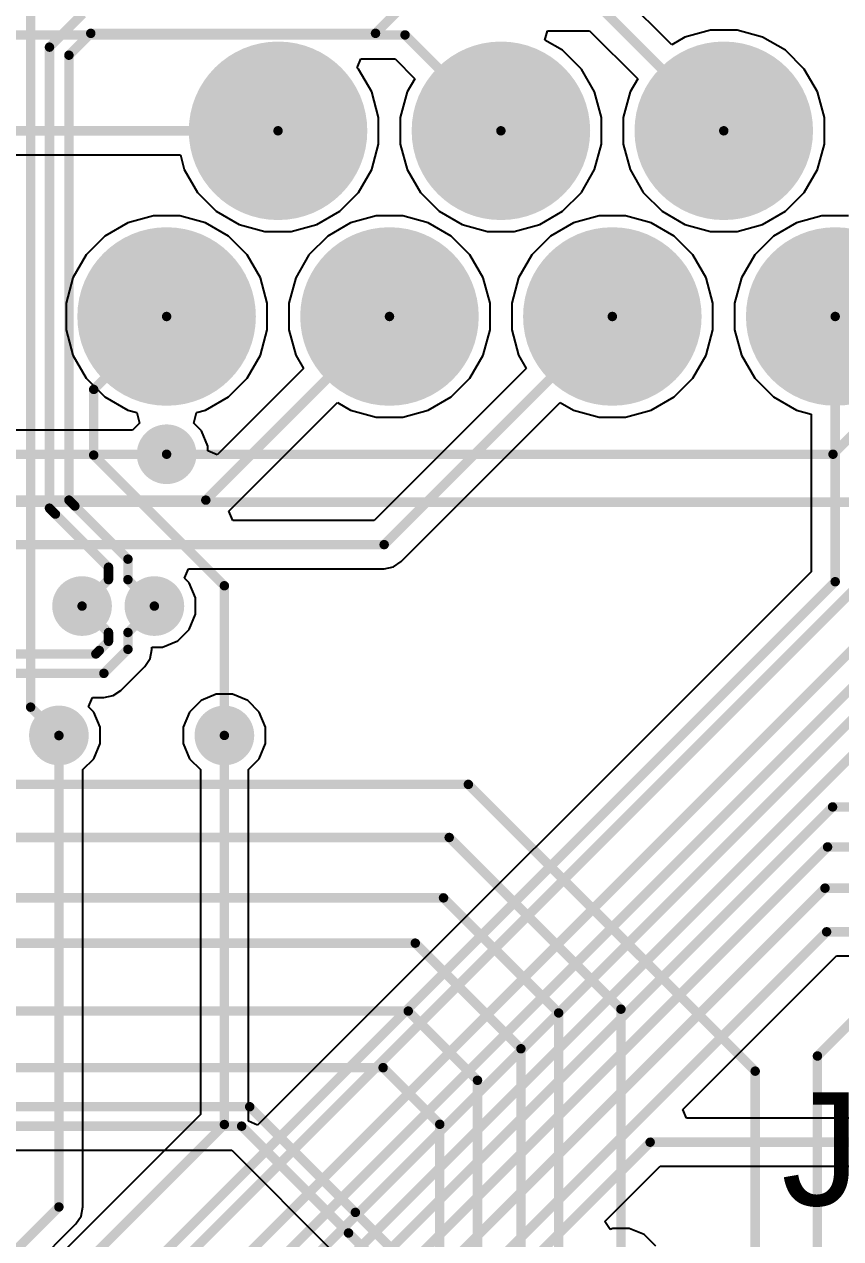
# Model space of a CAD drawing. Header units: millimetres. Extents: x 1 to 134, y -1 to 87.
# Drawn here: x 45.39 to 56.37, y 56.78 to 73.13 of the extents above; entities that cross this region are included whole.
import ezdxf

# ---------------------------------------------------------------- set-up
doc = ezdxf.new("R2010")
doc.units = ezdxf.units.MM
for name, color, linetype in [('BottomLayer', 5, 'Continuous'), ('BottomSolder', 6, 'Continuous'), ('MultiLayer', 9, 'Continuous'), ('PadHoleLayer', 156, 'Continuous'), ('TopLayer', 1, 'Continuous'), ('TopOverlay', 2, 'Continuous'), ('TopSolder', 216, 'Continuous'), ('ViaHoleLayer', 16, 'Continuous')]:
    doc.layers.add(name, color=color, linetype=linetype)
doc.styles.add('Arial', font='', dxfattribs={"height": 0.2})
doc.styles.get('Arial').set_extended_font_data('Arial')

# ---------------------------------------------------------------- blocks, each defined once
blk = doc.blocks.new('6437288_3_4')
at = {"layer": 'BottomLayer'}
h = blk.add_hatch(color=5, dxfattribs=at)
edge = h.paths.add_edge_path()
edge.add_arc((-13.2499989, 7.250000739999999), 1.10000034, 0, 360)
h = blk.add_hatch(color=5, dxfattribs=at)
edge = h.paths.add_edge_path()
edge.add_arc((-10.24999982, 7.250000739999999), 1.10000034, 0, 360)
h = blk.add_hatch(color=5, dxfattribs=at)
edge = h.paths.add_edge_path()
edge.add_arc((-7.250000739999999, 7.250000739999999), 1.10000034, 0, 360)
h = blk.add_hatch(color=5, dxfattribs=at)
edge = h.paths.add_edge_path()
edge.add_arc((-4.25000166, 7.250000739999999), 1.10000034, 0, 360)
h = blk.add_hatch(color=5, dxfattribs=at)
edge = h.paths.add_edge_path()
edge.add_arc((-11.74999936, 4.75000066), 1.10000034, 0, 360)
h = blk.add_hatch(color=5, dxfattribs=at)
edge = h.paths.add_edge_path()
edge.add_arc((-8.75000028, 4.75000066), 1.10000034, 0, 360)
h = blk.add_hatch(color=5, dxfattribs=at)
edge = h.paths.add_edge_path()
edge.add_arc((-5.7500012, 4.75000066), 1.10000034, 0, 360)
at = {"layer": 'BottomSolder'}
h = blk.add_hatch(color=6, dxfattribs=at)
edge = h.paths.add_edge_path()
edge.add_arc((-13.2499989, 7.250000739999999), 1.20160034, 0, 360)
h = blk.add_hatch(color=6, dxfattribs=at)
edge = h.paths.add_edge_path()
edge.add_arc((-10.24999982, 7.250000739999999), 1.20160034, 0, 360)
h = blk.add_hatch(color=6, dxfattribs=at)
edge = h.paths.add_edge_path()
edge.add_arc((-7.250000739999999, 7.250000739999999), 1.20160034, 0, 360)
h = blk.add_hatch(color=6, dxfattribs=at)
edge = h.paths.add_edge_path()
edge.add_arc((-4.25000166, 7.250000739999999), 1.20160034, 0, 360)
h = blk.add_hatch(color=6, dxfattribs=at)
edge = h.paths.add_edge_path()
edge.add_arc((-11.74999936, 4.75000066), 1.20160034, 0, 360)
h = blk.add_hatch(color=6, dxfattribs=at)
edge = h.paths.add_edge_path()
edge.add_arc((-8.75000028, 4.75000066), 1.20160034, 0, 360)
h = blk.add_hatch(color=6, dxfattribs=at)
edge = h.paths.add_edge_path()
edge.add_arc((-5.7500012, 4.75000066), 1.20160034, 0, 360)
at = {"layer": 'MultiLayer'}
h = blk.add_hatch(color=9, dxfattribs=at)
edge = h.paths.add_edge_path()
edge.add_arc((-13.2499989, 7.250000739999999), 1.10000034, 0, 360)
h = blk.add_hatch(color=9, dxfattribs=at)
edge = h.paths.add_edge_path()
edge.add_arc((-10.24999982, 7.250000739999999), 1.10000034, 0, 360)
h = blk.add_hatch(color=9, dxfattribs=at)
edge = h.paths.add_edge_path()
edge.add_arc((-7.250000739999999, 7.250000739999999), 1.10000034, 0, 360)
h = blk.add_hatch(color=9, dxfattribs=at)
edge = h.paths.add_edge_path()
edge.add_arc((-4.25000166, 7.250000739999999), 1.10000034, 0, 360)
h = blk.add_hatch(color=9, dxfattribs=at)
edge = h.paths.add_edge_path()
edge.add_arc((-11.74999936, 4.75000066), 1.10000034, 0, 360)
h = blk.add_hatch(color=9, dxfattribs=at)
edge = h.paths.add_edge_path()
edge.add_arc((-8.75000028, 4.75000066), 1.10000034, 0, 360)
h = blk.add_hatch(color=9, dxfattribs=at)
edge = h.paths.add_edge_path()
edge.add_arc((-5.7500012, 4.75000066), 1.10000034, 0, 360)
at = {"layer": 'PadHoleLayer'}
h = blk.add_hatch(color=156, dxfattribs=at)
edge = h.paths.add_edge_path()
edge.add_arc((-13.2499989, 7.250000739999999), 0.6499986999999999, 0, 360)
h = blk.add_hatch(color=156, dxfattribs=at)
edge = h.paths.add_edge_path()
edge.add_arc((-10.24999982, 7.250000739999999), 0.6499986999999999, 0, 360)
h = blk.add_hatch(color=156, dxfattribs=at)
edge = h.paths.add_edge_path()
edge.add_arc((-7.250000739999999, 7.250000739999999), 0.6499986999999999, 0, 360)
h = blk.add_hatch(color=156, dxfattribs=at)
edge = h.paths.add_edge_path()
edge.add_arc((-4.25000166, 7.250000739999999), 0.6499986999999999, 0, 360)
h = blk.add_hatch(color=156, dxfattribs=at)
edge = h.paths.add_edge_path()
edge.add_arc((-11.74999936, 4.75000066), 0.6499986999999999, 0, 360)
h = blk.add_hatch(color=156, dxfattribs=at)
edge = h.paths.add_edge_path()
edge.add_arc((-8.75000028, 4.75000066), 0.6499986999999999, 0, 360)
h = blk.add_hatch(color=156, dxfattribs=at)
edge = h.paths.add_edge_path()
edge.add_arc((-5.7500012, 4.75000066), 0.6499986999999999, 0, 360)
at = {"layer": 'TopLayer'}
h = blk.add_hatch(color=1, dxfattribs=at)
edge = h.paths.add_edge_path()
edge.add_arc((-13.2499989, 7.250000739999999), 1.10000034, 0, 360)
h = blk.add_hatch(color=1, dxfattribs=at)
edge = h.paths.add_edge_path()
edge.add_arc((-10.24999982, 7.250000739999999), 1.10000034, 0, 360)
h = blk.add_hatch(color=1, dxfattribs=at)
edge = h.paths.add_edge_path()
edge.add_arc((-7.250000739999999, 7.250000739999999), 1.10000034, 0, 360)
h = blk.add_hatch(color=1, dxfattribs=at)
edge = h.paths.add_edge_path()
edge.add_arc((-4.25000166, 7.250000739999999), 1.10000034, 0, 360)
h = blk.add_hatch(color=1, dxfattribs=at)
edge = h.paths.add_edge_path()
edge.add_arc((-11.74999936, 4.75000066), 1.10000034, 0, 360)
h = blk.add_hatch(color=1, dxfattribs=at)
edge = h.paths.add_edge_path()
edge.add_arc((-8.75000028, 4.75000066), 1.10000034, 0, 360)
h = blk.add_hatch(color=1, dxfattribs=at)
edge = h.paths.add_edge_path()
edge.add_arc((-5.7500012, 4.75000066), 1.10000034, 0, 360)
at = {"layer": 'TopSolder'}
h = blk.add_hatch(color=216, dxfattribs=at)
edge = h.paths.add_edge_path()
edge.add_arc((-13.2499989, 7.250000739999999), 1.20160034, 0, 360)
h = blk.add_hatch(color=216, dxfattribs=at)
edge = h.paths.add_edge_path()
edge.add_arc((-10.24999982, 7.250000739999999), 1.20160034, 0, 360)
h = blk.add_hatch(color=216, dxfattribs=at)
edge = h.paths.add_edge_path()
edge.add_arc((-7.250000739999999, 7.250000739999999), 1.20160034, 0, 360)
h = blk.add_hatch(color=216, dxfattribs=at)
edge = h.paths.add_edge_path()
edge.add_arc((-4.25000166, 7.250000739999999), 1.20160034, 0, 360)
h = blk.add_hatch(color=216, dxfattribs=at)
edge = h.paths.add_edge_path()
edge.add_arc((-11.74999936, 4.75000066), 1.20160034, 0, 360)
h = blk.add_hatch(color=216, dxfattribs=at)
edge = h.paths.add_edge_path()
edge.add_arc((-8.75000028, 4.75000066), 1.20160034, 0, 360)
h = blk.add_hatch(color=216, dxfattribs=at)
edge = h.paths.add_edge_path()
edge.add_arc((-5.7500012, 4.75000066), 1.20160034, 0, 360)
at = {"layer": 'TopOverlay', "const_width": 0.127}
blk.add_lwpolyline([(32.4999985, 9.750000819999999), (-32.50000104, 9.750000819999999)], dxfattribs=at)

msp = doc.modelspace()

# ---------------------------------------------------------------- hatches: boundary and pattern name
at = {"layer": 'BottomLayer'}
h = msp.add_hatch(color=5, dxfattribs=at)
edge = h.paths.add_edge_path()
edge.add_arc((47.30079694, 67.33895092), 0.2999994, 0, 360)
h = msp.add_hatch(color=5, dxfattribs=at)
edge = h.paths.add_edge_path()
edge.add_arc((46.16277534, 65.2949291), 0.2999994, 0, 360)
h = msp.add_hatch(color=5, dxfattribs=at)
edge = h.paths.add_edge_path()
edge.add_arc((47.1361516, 65.2949291), 0.2999994, 0, 360)
h = msp.add_hatch(color=5, dxfattribs=at)
edge = h.paths.add_edge_path()
edge.add_arc((45.8510005, 63.5532003), 0.2999994, 0, 360)
h = msp.add_hatch(color=5, dxfattribs=at)
edge = h.paths.add_edge_path()
edge.add_arc((48.07861352, 63.5532003), 0.2999994, 0, 360)
at = {"layer": 'BottomSolder'}
h = msp.add_hatch(color=6, dxfattribs=at)
edge = h.paths.add_edge_path()
edge.add_arc((47.30079694, 67.33895092), 0.4015993999999999, 0, 360)
h = msp.add_hatch(color=6, dxfattribs=at)
edge = h.paths.add_edge_path()
edge.add_arc((46.16277534, 65.2949291), 0.4015993999999999, 0, 360)
h = msp.add_hatch(color=6, dxfattribs=at)
edge = h.paths.add_edge_path()
edge.add_arc((47.1361516, 65.2949291), 0.4015993999999999, 0, 360)
h = msp.add_hatch(color=6, dxfattribs=at)
edge = h.paths.add_edge_path()
edge.add_arc((45.8510005, 63.5532003), 0.4015993999999999, 0, 360)
h = msp.add_hatch(color=6, dxfattribs=at)
edge = h.paths.add_edge_path()
edge.add_arc((48.07861352, 63.5532003), 0.4015993999999999, 0, 360)
at = {"layer": 'TopLayer'}
h = msp.add_hatch(color=1, dxfattribs=at)
edge = h.paths.add_edge_path()
edge.add_arc((47.30079694, 67.33895092), 0.2999994, 0, 360)
h = msp.add_hatch(color=1, dxfattribs=at)
edge = h.paths.add_edge_path()
edge.add_arc((46.16277534, 65.2949291), 0.2999994, 0, 360)
h = msp.add_hatch(color=1, dxfattribs=at)
edge = h.paths.add_edge_path()
edge.add_arc((47.1361516, 65.2949291), 0.2999994, 0, 360)
h = msp.add_hatch(color=1, dxfattribs=at)
edge = h.paths.add_edge_path()
edge.add_arc((45.8510005, 63.5532003), 0.2999994, 0, 360)
h = msp.add_hatch(color=1, dxfattribs=at)
edge = h.paths.add_edge_path()
edge.add_arc((48.07861352, 63.5532003), 0.2999994, 0, 360)
at = {"layer": 'TopSolder'}
h = msp.add_hatch(color=216, dxfattribs=at)
edge = h.paths.add_edge_path()
edge.add_arc((47.30079694, 67.33895092), 0.4015993999999999, 0, 360)
h = msp.add_hatch(color=216, dxfattribs=at)
edge = h.paths.add_edge_path()
edge.add_arc((46.16277534, 65.2949291), 0.4015993999999999, 0, 360)
h = msp.add_hatch(color=216, dxfattribs=at)
edge = h.paths.add_edge_path()
edge.add_arc((47.1361516, 65.2949291), 0.4015993999999999, 0, 360)
h = msp.add_hatch(color=216, dxfattribs=at)
edge = h.paths.add_edge_path()
edge.add_arc((45.8510005, 63.5532003), 0.4015993999999999, 0, 360)
h = msp.add_hatch(color=216, dxfattribs=at)
edge = h.paths.add_edge_path()
edge.add_arc((48.07861352, 63.5532003), 0.4015993999999999, 0, 360)
at = {"layer": 'ViaHoleLayer'}
h = msp.add_hatch(color=16, dxfattribs=at)
edge = h.paths.add_edge_path()
edge.add_arc((47.30079694, 67.33895092), 0.1499997, 0, 360)
h = msp.add_hatch(color=16, dxfattribs=at)
edge = h.paths.add_edge_path()
edge.add_arc((46.16277534, 65.2949291), 0.1499997, 0, 360)
h = msp.add_hatch(color=16, dxfattribs=at)
edge = h.paths.add_edge_path()
edge.add_arc((47.1361516, 65.2949291), 0.1499997, 0, 360)
h = msp.add_hatch(color=16, dxfattribs=at)
edge = h.paths.add_edge_path()
edge.add_arc((45.8510005, 63.5532003), 0.1499997, 0, 360)
h = msp.add_hatch(color=16, dxfattribs=at)
edge = h.paths.add_edge_path()
edge.add_arc((48.07861352, 63.5532003), 0.1499997, 0, 360)

# ---------------------------------------------------------------- linework, layer by layer
at = {"layer": 'BottomLayer'}
for p, q in [((26.20406239999999, 57.96928207999999), (48.17671593999999, 57.96928207999999)), ((48.17671593999999, 57.96928207999999), (49.5205893, 56.62540872))]:
    msp.add_line(p, q, dxfattribs=at)
at = {"layer": 'BottomLayer', "const_width": 0.127}
for points in [[(50.11289952, 73.00570616), (51.80079556, 74.6936022)], [(45.4700005, 63.93420029999999), (45.4700005, 73.2494852)], [(45.7240005, 72.81983404), (46.17149262, 73.26732616)], [(45.9856205, 72.71147002), (46.27985664, 73.00570616)], [(46.27985664, 73.00570616), (50.11289952, 73.00570616)], [(45.7240005, 66.61308749999999), (45.7240005, 72.81983404)], [(45.9856205, 66.72145152), (45.9856205, 72.71147002)], [(46.31951111999999, 68.21231721999999), (47.30079694, 69.19360304)], [(56.27118286, 67.33895092), (57.80079372, 68.86856178000001)], [(46.31951111999999, 67.3275641), (46.31951111999999, 68.21231721999999)], [(46.31951111999999, 67.3275641), (48.07861352, 65.5684617)], [(47.30079694, 67.33895092), (56.27118286, 67.33895092)], [(56.0618005, 59.23745835999999), (63.80079442, 66.97645227999999)], [(45.9856205, 66.72145152), (46.06551112, 66.64156089999999)], [(45.7240005, 66.61308749999999), (45.80389112, 66.53319687999999)], [(45.80389112, 66.53319434), (45.80389112, 66.53319687999999)], [(45.80389112, 66.53319434), (46.51865728, 65.81842818)], [(46.06551112, 66.64155835999999), (46.06551112, 66.64156089999999)], [(46.06551112, 66.64155835999999), (46.78027728, 65.9267922)], [(46.78027728, 65.65080342), (46.78027728, 65.9267922)], [(46.51865728, 65.65080342), (46.51865728, 65.81842818)], [(46.16278295999999, 65.2949291), (46.51865728, 65.65080342)], [(46.78027728, 65.65080342), (47.1361516, 65.2949291)], [(48.07861352, 63.5532003), (48.07861352, 65.5684617)], [(46.16277534, 65.2949291), (46.16278295999999, 65.2949291)], [(45.4700005, 63.93420029999999), (45.8510005, 63.5532003)], [(35.48779034, 62.89419729999999), (51.3628005, 62.89419729999999)], [(51.3628005, 62.89419729999999), (55.2236005, 59.03339729999999)], [(34.4972005, 62.17919746), (51.1048, 62.17919746)], [(51.1048, 62.17919746), (53.4162, 59.86779745999999)], [(33.909, 61.36639999999999), (51.0283968, 61.36639999999999)], [(51.0283968, 61.36639999999999), (52.578, 59.8167968)], [(20.8026, 60.75679746), (50.64780574, 60.75679746)], [(50.64780574, 60.75679746), (52.06999999999999, 59.3346032)], [(17.7586005, 59.84239999999999), (50.55380034, 59.84239999999999)], [(50.55380034, 59.84239999999999), (51.4858, 58.91040034)], [(52.578, 55.44819999999999), (52.578, 59.8167968)], [(53.4162, 56.36259999999999), (53.4162, 59.86779745999999)], [(52.06999999999999, 52.22240254), (52.06999999999999, 59.3346032)], [(56.0618005, 50.72759729999999), (56.0618005, 59.23745835999999)], [(14.7614005, 59.0804), (50.2151904, 59.0804)], [(50.2151904, 59.0804), (50.9778, 58.3177904)], [(55.2236005, 49.99554644), (55.2236005, 59.03339729999999)], [(51.4858, 52.1208), (51.4858, 58.91040034)], [(25.72143954, 58.55462254), (48.4191691, 58.55462254)], [(48.4191691, 58.55462254), (49.84199328, 57.13179582)], [(50.9778, 52.0192), (50.9778, 58.3177904)], [(25.82980356, 58.29300254), (48.31080508, 58.29300254)], [(48.31080508, 58.29300254), (49.74949918, 56.85430844)], [(49.84199328, 57.13179582), (50.45202253999999, 56.52176656)], [(49.74949918, 56.85430589999999), (49.74949918, 56.85430844)], [(49.74949918, 56.85430589999999), (50.19040254, 56.41340253999999)]]:
    msp.add_lwpolyline(points, dxfattribs=at)
at = {"layer": 'BottomLayer', "const_width": 0.0635}
for points in [[(46.24810664, 73.00570616, 1), (46.31160663999999, 73.00570616, 1)], [(46.24810664, 73.00570616, 1), (46.31160663999999, 73.00570616, 1)], [(50.08114952, 73.00570616, 1), (50.14464951999999, 73.00570616, 1)], [(50.08114952, 73.00570616, 1), (50.14464951999999, 73.00570616, 1)], [(45.6922505, 72.81983404, 1), (45.7557505, 72.81983404, 1)], [(45.6922505, 72.81983404, 1), (45.7557505, 72.81983404, 1)], [(45.9538705, 72.71147002, 1), (46.0173705, 72.71147002, 1)], [(45.9538705, 72.71147002, 1), (46.0173705, 72.71147002, 1)], [(47.26904694, 69.19360304, 1), (47.33254694, 69.19360304, 1)], [(46.28776112, 68.21231721999999, 1), (46.35126112, 68.21231721999999, 1)], [(46.28776112, 68.21231721999999, 1), (46.35126112, 68.21231721999999, 1)], [(46.28776112, 67.3275641, 1), (46.35126112, 67.3275641, 1)], [(46.28776112, 67.3275641, 1), (46.35126112, 67.3275641, 1)], [(47.26904694, 67.33895092, 1), (47.33254694, 67.33895092, 1)], [(56.23943285999999, 67.33895092, 1), (56.30293285999999, 67.33895092, 1)], [(56.23943285999999, 67.33895092, 1), (56.30293285999999, 67.33895092, 1)], [(45.9538705, 66.72145152, 1), (46.0173705, 66.72145152, 1)], [(45.9538705, 66.72145152, 1), (46.0173705, 66.72145152, 1)], [(45.6922505, 66.61308749999999, 1), (45.7557505, 66.61308749999999, 1)], [(45.6922505, 66.61308749999999, 1), (45.7557505, 66.61308749999999, 1)], [(45.77214112, 66.53319687999999, 1), (45.83564112, 66.53319687999999, 1)], [(45.77214112, 66.53319687999999, 1), (45.83564112, 66.53319687999999, 1)], [(45.77214112, 66.53319434, 1), (45.83564112, 66.53319434, 1)], [(45.77214112, 66.53319434, 1), (45.83564112, 66.53319434, 1)], [(46.03376111999999, 66.64156089999999, 1), (46.09726112, 66.64156089999999, 1)], [(46.03376111999999, 66.64156089999999, 1), (46.09726112, 66.64156089999999, 1)], [(46.03376111999999, 66.64155835999999, 1), (46.09726112, 66.64155835999999, 1)], [(46.03376111999999, 66.64155835999999, 1), (46.09726112, 66.64155835999999, 1)], [(46.74852728, 65.9267922, 1), (46.81202728, 65.9267922, 1)], [(46.74852728, 65.9267922, 1), (46.81202728, 65.9267922, 1)], [(46.48690728, 65.81842818, 1), (46.55040727999999, 65.81842818, 1)], [(46.48690728, 65.81842818, 1), (46.55040727999999, 65.81842818, 1)], [(46.48690728, 65.65080342, 1), (46.55040727999999, 65.65080342, 1)], [(46.48690728, 65.65080342, 1), (46.55040727999999, 65.65080342, 1)], [(46.74852728, 65.65080342, 1), (46.81202728, 65.65080342, 1)], [(46.74852728, 65.65080342, 1), (46.81202728, 65.65080342, 1)], [(48.04686352, 65.5684617, 1), (48.11036351999999, 65.5684617, 1)], [(48.04686352, 65.5684617, 1), (48.11036351999999, 65.5684617, 1)], [(46.13102534, 65.2949291, 1), (46.19452534, 65.2949291, 1)], [(46.13103296, 65.2949291, 1), (46.19453296, 65.2949291, 1)], [(46.13103296, 65.2949291, 1), (46.19453296, 65.2949291, 1)], [(47.1044016, 65.2949291, 1), (47.1679016, 65.2949291, 1)], [(45.4382505, 63.93420029999999, 1), (45.5017505, 63.93420029999999, 1)], [(45.4382505, 63.93420029999999, 1), (45.5017505, 63.93420029999999, 1)], [(45.8192505, 63.5532003, 1), (45.88275049999999, 63.5532003, 1)], [(48.04686352, 63.5532003, 1), (48.11036351999999, 63.5532003, 1)], [(51.3310505, 62.89419729999999, 1), (51.39455049999999, 62.89419729999999, 1)], [(51.3310505, 62.89419729999999, 1), (51.39455049999999, 62.89419729999999, 1)], [(51.07304999999999, 62.17919746, 1), (51.13655, 62.17919746, 1)], [(51.07304999999999, 62.17919746, 1), (51.13655, 62.17919746, 1)], [(50.99664679999999, 61.36639999999999, 1), (51.06014679999999, 61.36639999999999, 1)], [(50.99664679999999, 61.36639999999999, 1), (51.06014679999999, 61.36639999999999, 1)], [(50.61605574, 60.75679746, 1), (50.67955574, 60.75679746, 1)], [(50.61605574, 60.75679746, 1), (50.67955574, 60.75679746, 1)], [(50.52205033999999, 59.84239999999999, 1), (50.58555034, 59.84239999999999, 1)], [(50.52205033999999, 59.84239999999999, 1), (50.58555034, 59.84239999999999, 1)], [(52.54625, 59.8167968, 1), (52.60975, 59.8167968, 1)], [(52.54625, 59.8167968, 1), (52.60975, 59.8167968, 1)], [(53.38444999999999, 59.86779745999999, 1), (53.44795, 59.86779745999999, 1)], [(53.38444999999999, 59.86779745999999, 1), (53.44795, 59.86779745999999, 1)], [(52.03825, 59.3346032, 1), (52.10175, 59.3346032, 1)], [(52.03825, 59.3346032, 1), (52.10175, 59.3346032, 1)], [(56.03005049999999, 59.23745835999999, 1), (56.09355049999999, 59.23745835999999, 1)], [(56.03005049999999, 59.23745835999999, 1), (56.09355049999999, 59.23745835999999, 1)], [(50.1834404, 59.0804, 1), (50.2469404, 59.0804, 1)], [(50.1834404, 59.0804, 1), (50.2469404, 59.0804, 1)], [(55.19185049999999, 59.03339729999999, 1), (55.2553505, 59.03339729999999, 1)], [(55.19185049999999, 59.03339729999999, 1), (55.2553505, 59.03339729999999, 1)], [(51.45405, 58.91040034, 1), (51.51754999999999, 58.91040034, 1)], [(51.45405, 58.91040034, 1), (51.51754999999999, 58.91040034, 1)], [(48.3874191, 58.55462254, 1), (48.4509191, 58.55462254, 1)], [(48.3874191, 58.55462254, 1), (48.4509191, 58.55462254, 1)], [(50.94604999999999, 58.3177904, 1), (51.00955, 58.3177904, 1)], [(50.94604999999999, 58.3177904, 1), (51.00955, 58.3177904, 1)], [(48.27905508, 58.29300254, 1), (48.34255508, 58.29300254, 1)], [(48.27905508, 58.29300254, 1), (48.34255508, 58.29300254, 1)], [(49.81024327999999, 57.13179582, 1), (49.87374328, 57.13179582, 1)], [(49.81024327999999, 57.13179582, 1), (49.87374328, 57.13179582, 1)], [(49.71774918, 56.85430844, 1), (49.78124918, 56.85430844, 1)], [(49.71774918, 56.85430844, 1), (49.78124918, 56.85430844, 1)], [(49.71774918, 56.85430589999999, 1), (49.78124918, 56.85430589999999, 1)], [(49.71774918, 56.85430589999999, 1), (49.78124918, 56.85430589999999, 1)]]:
    msp.add_lwpolyline(points, format="xyb", close=True, dxfattribs=at)
at = {"layer": 'TopLayer'}
for p, q in [((54.09983592, 72.85236889999999), (53.35813306, 73.59407175999999)), ((52.39423607999999, 72.9144465), (52.42826445999999, 73.04144649999999)), ((52.42826445999999, 73.04144649999999), (52.99513911999999, 73.04144649999999)), ((52.99513911999999, 73.04144649999999), (53.64202631999999, 72.3945593)), ((54.27816931999999, 72.95533034), (54.09983592, 72.85236889999999)), ((54.62253744, 73.04760346), (54.27816931999999, 72.95533034)), ((54.97905183999999, 73.04760346), (54.62253744, 73.04760346)), ((55.32341996, 72.95533034), (54.97905183999999, 73.04760346)), ((55.63216966, 72.77707314), (55.32341996, 72.95533034)), ((52.63217058, 72.77707314), (52.39423607999999, 72.9144465)), ((52.88426558, 72.52497814), (52.63217058, 72.77707314)), ((55.88426465999999, 72.52497814), (55.63216966, 72.77707314)), ((49.8661944, 72.54305024), (49.9147973, 72.660383)), ((49.9147973, 72.660383), (50.37620608, 72.660383)), ((50.37620608, 72.660383), (50.64202978, 72.3945593)), ((49.8842665, 72.52497814), (49.8661944, 72.54305024)), ((50.06252369999999, 72.21622844), (49.8842665, 72.52497814)), ((53.06252277999999, 72.21622844), (52.88426558, 72.52497814)), ((56.06252185999999, 72.21622844), (55.88426465999999, 72.52497814)), ((50.64202978, 72.3945593), (50.53906834, 72.21622844)), ((53.64202631999999, 72.3945593), (53.53906741999999, 72.21622844)), ((50.15479682, 71.87186032), (50.06252369999999, 72.21622844)), ((50.53906834, 72.21622844), (50.44679522, 71.87186032)), ((53.1547959, 71.87186032), (53.06252277999999, 72.21622844)), ((53.53906741999999, 72.21622844), (53.44679429999999, 71.87186032)), ((56.15479497999999, 71.87186032), (56.06252185999999, 72.21622844)), ((50.15479682, 71.51534592), (50.15479682, 71.87186032)), ((50.44679522, 71.87186032), (50.44679522, 71.51534592)), ((53.1547959, 71.51534592), (53.1547959, 71.87186032)), ((53.44679429999999, 71.87186032), (53.44679429999999, 71.51534592)), ((56.15479497999999, 71.51534592), (56.15479497999999, 71.87186032)), ((50.06252369999999, 71.1709778), (50.15479682, 71.51534592)), ((50.44679522, 71.51534592), (50.53906834, 71.1709778)), ((53.06252277999999, 71.1709778), (53.1547959, 71.51534592)), ((53.44679429999999, 71.51534592), (53.53906741999999, 71.1709778)), ((56.06252185999999, 71.1709778), (56.15479497999999, 71.51534592)), ((34.05079804, 71.36988266), (47.48577244, 71.36988266)), ((47.48577244, 71.36988266), (47.53906926, 71.1709778)), ((47.53906926, 71.1709778), (47.71732646, 70.8622281)), ((49.8842665, 70.8622281), (50.06252369999999, 71.1709778)), ((50.53906834, 71.1709778), (50.71732554, 70.8622281)), ((52.88426558, 70.8622281), (53.06252277999999, 71.1709778)), ((53.53906741999999, 71.1709778), (53.71732461999999, 70.8622281)), ((55.88426465999999, 70.8622281), (56.06252185999999, 71.1709778)), ((47.71732646, 70.8622281), (47.96942146, 70.6101331)), ((49.6321715, 70.6101331), (49.8842665, 70.8622281)), ((50.71732554, 70.8622281), (50.96942053999999, 70.6101331)), ((52.63217058, 70.6101331), (52.88426558, 70.8622281)), ((53.71732461999999, 70.8622281), (53.96941962, 70.6101331)), ((55.63216966, 70.6101331), (55.88426465999999, 70.8622281)), ((47.12253974, 70.54760338), (46.77817161999999, 70.45533026)), ((47.47905414, 70.54760338), (47.12253974, 70.54760338)), ((47.82342226, 70.45533026), (47.47905414, 70.54760338)), ((47.96942146, 70.6101331), (48.27817116, 70.43187590000001)), ((49.3234218, 70.43187590000001), (49.6321715, 70.6101331)), ((50.12253882, 70.54760338), (49.7781707, 70.45533026)), ((50.47905322, 70.54760338), (50.12253882, 70.54760338)), ((50.82342134, 70.45533026), (50.47905322, 70.54760338)), ((50.96942053999999, 70.6101331), (51.27817023999999, 70.43187590000001)), ((52.32342088, 70.43187590000001), (52.63217058, 70.6101331)), ((53.1225379, 70.54760338), (52.77816978, 70.45533026)), ((53.4790523, 70.54760338), (53.1225379, 70.54760338)), ((53.82342042000001, 70.45533026), (53.4790523, 70.54760338)), ((53.96941962, 70.6101331), (54.27816931999999, 70.43187590000001)), ((55.32341996, 70.43187590000001), (55.63216966, 70.6101331)), ((56.12253698, 70.54760338), (55.77816885999999, 70.45533026)), ((56.47905137999999, 70.54760338), (56.12253698, 70.54760338)), ((46.77817161999999, 70.45533026), (46.46942191999999, 70.27707305999999)), ((48.13217196, 70.27707305999999), (47.82342226, 70.45533026)), ((48.27817116, 70.43187590000001), (48.62253928, 70.33960277999999)), ((48.62253928, 70.33960277999999), (48.97905367999999, 70.33960277999999)), ((48.97905367999999, 70.33960277999999), (49.3234218, 70.43187590000001)), ((49.7781707, 70.45533026), (49.469421, 70.27707305999999)), ((51.13217104, 70.27707305999999), (50.82342134, 70.45533026)), ((51.27817023999999, 70.43187590000001), (51.62253836, 70.33960277999999)), ((51.62253836, 70.33960277999999), (51.97905275999999, 70.33960277999999)), ((51.97905275999999, 70.33960277999999), (52.32342088, 70.43187590000001)), ((52.77816978, 70.45533026), (52.46942008, 70.27707305999999)), ((54.13217012, 70.27707305999999), (53.82342042000001, 70.45533026)), ((54.27816931999999, 70.43187590000001), (54.62253744, 70.33960277999999)), ((54.62253744, 70.33960277999999), (54.97905183999999, 70.33960277999999)), ((54.97905183999999, 70.33960277999999), (55.32341996, 70.43187590000001)), ((55.77816885999999, 70.45533026), (55.46941915999999, 70.27707305999999)), ((46.46942191999999, 70.27707305999999), (46.21732692, 70.02497806)), ((48.38426696, 70.02497806), (48.13217196, 70.27707305999999)), ((49.469421, 70.27707305999999), (49.21732599999999, 70.02497806)), ((51.38426603999999, 70.02497806), (51.13217104, 70.27707305999999)), ((52.46942008, 70.27707305999999), (52.21732508, 70.02497806)), ((54.38426512, 70.02497806), (54.13217012, 70.27707305999999)), ((55.46941915999999, 70.27707305999999), (55.21732416, 70.02497806)), ((46.21732692, 70.02497806), (46.03906971999999, 69.71622835999999)), ((48.56252416, 69.71622835999999), (48.38426696, 70.02497806)), ((49.21732599999999, 70.02497806), (49.0390688, 69.71622835999999)), ((51.56252323999999, 69.71622835999999), (51.38426603999999, 70.02497806)), ((52.21732508, 70.02497806), (52.03906788, 69.71622835999999)), ((54.56252232, 69.71622835999999), (54.38426512, 70.02497806)), ((55.21732416, 70.02497806), (55.03906696, 69.71622835999999)), ((46.03906971999999, 69.71622835999999), (45.9467966, 69.37186023999999)), ((48.65479728, 69.37186023999999), (48.56252416, 69.71622835999999)), ((49.0390688, 69.71622835999999), (48.94679568, 69.37186023999999)), ((51.65479636, 69.37186023999999), (51.56252323999999, 69.71622835999999)), ((52.03906788, 69.71622835999999), (51.94679476, 69.37186023999999)), ((54.65479544, 69.37186023999999), (54.56252232, 69.71622835999999)), ((55.03906696, 69.71622835999999), (54.94679384, 69.37186023999999)), ((45.9467966, 69.37186023999999), (45.9467966, 69.01534584)), ((48.65479728, 69.01534584), (48.65479728, 69.37186023999999)), ((48.94679568, 69.37186023999999), (48.94679568, 69.01534584)), ((51.65479636, 69.01534584), (51.65479636, 69.37186023999999)), ((51.94679476, 69.37186023999999), (51.94679476, 69.01534584)), ((54.65479544, 69.01534584), (54.65479544, 69.37186023999999)), ((54.94679384, 69.37186023999999), (54.94679384, 69.01534584)), ((45.9467966, 69.01534584), (46.03906971999999, 68.67097772)), ((48.56252416, 68.67097772), (48.65479728, 69.01534584)), ((48.94679568, 69.01534584), (49.0390688, 68.67097772)), ((51.56252323999999, 68.67097772), (51.65479636, 69.01534584)), ((51.94679476, 69.01534584), (52.03906788, 68.67097772)), ((54.56252232, 68.67097772), (54.65479544, 69.01534584)), ((54.94679384, 69.01534584), (55.03906696, 68.67097772)), ((46.03906971999999, 68.67097772), (46.21732692, 68.36222801999999)), ((48.38426696, 68.36222801999999), (48.56252416, 68.67097772)), ((49.0390688, 68.67097772), (49.14203024, 68.49264686)), ((51.38426603999999, 68.36222801999999), (51.56252323999999, 68.67097772)), ((52.03906788, 68.67097772), (52.14202932, 68.49264686)), ((54.38426512, 68.36222801999999), (54.56252232, 68.67097772)), ((55.03906696, 68.67097772), (55.21732416, 68.36222801999999)), ((46.21732692, 68.36222801999999), (46.46942191999999, 68.11013301999999)), ((49.14203024, 68.49264686), (47.98179634, 67.33241296)), ((48.13217196, 68.11013301999999), (48.38426696, 68.36222801999999)), ((52.14202932, 68.49264686), (50.09521349999999, 66.44583103999999)), ((51.13217104, 68.11013301999999), (51.38426603999999, 68.36222801999999)), ((54.13217012, 68.11013301999999), (54.38426512, 68.36222801999999)), ((55.21732416, 68.36222801999999), (55.46941915999999, 68.11013301999999)), ((46.46942191999999, 68.11013301999999), (46.77817161999999, 67.93187581999999)), ((47.82342226, 67.93187581999999), (48.13217196, 68.11013301999999)), ((48.13783362, 66.57283104), (49.59983983999999, 68.03483726)), ((49.59983983999999, 68.03483726), (49.7781707, 67.93187581999999)), ((50.45820744, 65.89320578), (52.59983892, 68.03483726)), ((50.82342134, 67.93187581999999), (51.13217104, 68.11013301999999)), ((52.59983892, 68.03483726), (52.77816978, 67.93187581999999)), ((53.82342042000001, 67.93187581999999), (54.13217012, 68.11013301999999)), ((55.46941915999999, 68.11013301999999), (55.77816885999999, 67.93187581999999)), ((46.77817161999999, 67.93187581999999), (46.8994871, 67.8993689)), ((46.8994871, 67.8993689), (46.93637552, 67.75800265999999)), ((47.66521836, 67.75800265999999), (47.70210678, 67.8993689)), ((47.70210678, 67.8993689), (47.82342226, 67.93187581999999)), ((49.7781707, 67.93187581999999), (50.12253882, 67.83960269999999)), ((50.47905322, 67.83960269999999), (50.82342134, 67.93187581999999)), ((52.77816978, 67.93187581999999), (53.1225379, 67.83960269999999)), ((53.4790523, 67.83960269999999), (53.82342042000001, 67.93187581999999)), ((55.77816885999999, 67.93187581999999), (55.97707372, 67.87857899999999)), ((55.97707372, 67.87857899999999), (55.97707372, 65.75668332)), ((46.93637552, 67.75800265999999), (46.84104424, 67.66267137999999)), ((47.77045563999999, 67.65276538), (47.66521836, 67.75800265999999)), ((50.12253882, 67.83960269999999), (50.47905322, 67.83960269999999)), ((53.1225379, 67.83960269999999), (53.4790523, 67.83960269999999)), ((46.84104424, 67.66267137999999), (32.92662452, 67.66267137999999)), ((47.85479634, 67.44914881999999), (47.77045563999999, 67.65276538)), ((47.85479634, 67.3850189), (47.85479634, 67.44914881999999)), ((47.98179634, 67.33241296), (47.85479634, 67.3850189)), ((48.19043956, 66.44583103999999), (48.13783362, 66.57283104)), ((50.09521349999999, 66.44583103999999), (48.19043956, 66.44583103999999)), ((50.35318606, 65.82303066), (50.45820744, 65.89320578)), ((47.54316374, 65.67139012), (47.59576968, 65.79839012)), ((47.59576968, 65.79839012), (50.22930264, 65.79839012)), ((55.97707372, 65.75668332), (48.52518362, 58.30479321999999)), ((50.22930264, 65.79839012), (50.35318606, 65.82303066)), ((47.6058103, 65.60874356), (47.54316374, 65.67139012)), ((47.69015099999999, 65.405127), (47.6058103, 65.60874356)), ((47.69015099999999, 65.1847312), (47.69015099999999, 65.405127)), ((47.6058103, 64.98111464), (47.69015099999999, 65.1847312)), ((47.44996605999999, 64.8252704), (47.6058103, 64.98111464)), ((47.24634949999999, 64.7409297), (47.44996605999999, 64.8252704)), ((47.00917954, 64.48353372), (47.07935465999999, 64.5885551)), ((47.07935465999999, 64.5885551), (47.10399519999999, 64.71243851999999)), ((47.10399519999999, 64.71243851999999), (47.10399519999999, 64.7409297)), ((47.10399519999999, 64.7409297), (47.24634949999999, 64.7409297)), ((46.68572832, 64.16008249999999), (47.00917954, 64.48353372)), ((46.58070694, 64.08990738), (46.68572832, 64.16008249999999)), ((47.96841561999999, 64.1071997), (47.76479905999999, 64.022859)), ((48.18881141999999, 64.1071997), (47.96841561999999, 64.1071997)), ((48.39242798, 64.022859), (48.18881141999999, 64.1071997)), ((46.24940712, 63.93826683999999), (46.30201306, 64.06526683999999)), ((46.32065919999999, 63.86701476), (46.24940712, 63.93826683999999)), ((46.30201306, 64.06526683999999), (46.45682352, 64.06526683999999)), ((46.45682352, 64.06526683999999), (46.58070694, 64.08990738)), ((47.76479905999999, 64.022859), (47.60895481999999, 63.86701476)), ((48.54827221999999, 63.86701476), (48.39242798, 64.022859)), ((46.4049999, 63.6633982), (46.32065919999999, 63.86701476)), ((47.60895481999999, 63.86701476), (47.52461412, 63.6633982)), ((48.63261292, 63.6633982), (48.54827221999999, 63.86701476)), ((46.4049999, 63.44300239999999), (46.4049999, 63.6633982)), ((47.52461412, 63.6633982), (47.52461412, 63.44300239999999)), ((48.63261292, 63.44300239999999), (48.63261292, 63.6633982)), ((46.32065919999999, 63.23938584), (46.4049999, 63.44300239999999)), ((47.52461412, 63.44300239999999), (47.60895481999999, 63.23938584)), ((48.54827221999999, 63.23938584), (48.63261292, 63.44300239999999)), ((46.17472095999999, 63.0934476), (46.32065919999999, 63.23938584)), ((47.60895481999999, 63.23938584), (47.75489306, 63.0934476)), ((48.40233397999999, 63.0934476), (48.54827221999999, 63.23938584)), ((46.17472095999999, 57.2048005), (46.17472095999999, 63.0934476)), ((47.75489306, 63.0934476), (47.75489306, 58.44890266)), ((48.40233397999999, 58.36154952), (48.40233397999999, 63.0934476)), ((54.25151202, 58.51789921999999), (56.31909234, 60.58547954)), ((56.31909234, 60.58547954), (64.31154015999999, 60.58547954)), ((47.75489306, 58.44890266), (40.73170416, 51.42571376)), ((54.30011491999999, 58.40056646), (54.25151202, 58.51789921999999)), ((58.73265368, 58.40056646), (54.30011491999999, 58.40056646)), ((48.52518362, 58.30479321999999), (48.40233397999999, 58.36154952)), ((53.20165381999999, 57.01084102), (53.94393834, 57.75312554)), ((53.94393834, 57.75312554), (58.73265368, 57.75312554)), ((46.0799053, 56.97589569999999), (46.15008041999999, 57.08091708)), ((46.15008041999999, 57.08091708), (46.17472095999999, 57.2048005)), ((40.67123946, 51.56722986), (46.0799053, 56.97589569999999)), ((53.27359423999999, 56.9031755), (53.20165381999999, 57.01084102)), ((53.30600209999999, 56.9165994), (53.27359423999999, 56.9031755)), ((53.5263979, 56.9165994), (53.30600209999999, 56.9165994)), ((53.73001445999999, 56.83225869999999), (53.5263979, 56.9165994)), ((53.8858587, 56.67641446), (53.73001445999999, 56.83225869999999))]:
    msp.add_line(p, q, dxfattribs=at)
at = {"layer": 'TopLayer', "const_width": 0.127}
for points in [[(53.12922825999999, 73.36516696), (54.80079463999999, 71.69360058)], [(33.49269654, 72.98410345999999), (50.51029522, 72.98410345999999)], [(50.51029522, 72.98410345999999), (51.80079556, 71.69360312)], [(34.05079804, 71.69360312), (48.80079648, 71.69360312)], [(47.8286445, 66.72145152), (50.30079601999999, 69.19360304)], [(50.22930264, 66.12211058), (53.3007951, 69.19360304)], [(56.30079418, 65.62259418), (56.30079418, 69.19360304)], [(23.21491674, 31.39351354), (59.70675129999999, 67.8853481)], [(25.55600934, 34.5186), (58.94051204, 67.9031027)], [(23.67910428, 31.34970108), (59.83375129999999, 67.5043481)], [(32.47654668, 67.33895092), (47.30079694, 67.33895092)], [(41.21207912, 66.72145152), (47.8286445, 66.72145152)], [(41.10331124, 66.12211058), (50.22930264, 66.12211058)], [(27.5881973, 36.9099973), (56.30079418, 65.62259418)], [(46.16277534, 65.2949291), (46.51865474, 64.9390497)], [(46.78027474, 64.93905224), (47.1361516, 65.2949291)], [(46.51865474, 64.82080253999999), (46.51865474, 64.9390497)], [(46.78027474, 64.71243851999999), (46.78027474, 64.93905224)], [(46.3484595, 64.6506073), (46.39455288, 64.69670068)], [(46.39455288, 64.69670068), (46.51865474, 64.82080253999999)], [(46.45682352, 64.3889873), (46.78027474, 64.71243851999999)], [(43.72770274, 64.6506073), (46.3484595, 64.6506073)], [(26.64718826, 33.88598506), (57.23255253999999, 64.47134934)], [(42.14079709999999, 64.3889873), (46.45682352, 64.3889873)], [(45.8510005, 57.2048005), (45.8510005, 63.55079999999999)], [(48.07861352, 58.31481351999999), (48.07861352, 63.5532003)], [(30.10387426, 36.86007106), (56.73936074, 63.49555753999999)], [(45.49199943999999, 51.81753416), (56.2654577, 62.59099241999999)], [(56.2654577, 62.59099241999999), (71.53579291999999, 62.59099241999999)], [(45.99999944, 51.85419905999999), (56.19800038, 62.0522)], [(56.19800038, 62.0522), (71.6830037, 62.0522)], [(46.4606005, 51.7943973), (56.1634005, 61.49719729999999)], [(56.1634005, 61.49719729999999), (71.94495644, 61.49719729999999)], [(46.8591011, 51.58329790000001), (56.1850032, 60.9092)], [(56.1850032, 60.9092), (72.08004634, 60.9092)], [(40.5638, 50.8), (48.07861352, 58.31481351999999)], [(48.1076, 52.3745968), (53.8098492, 58.076846)], [(53.8098492, 58.076846), (59.88665188, 58.076846)], [(39.624, 50.9778), (45.8510005, 57.2048005)]]:
    msp.add_lwpolyline(points, dxfattribs=at)
at = {"layer": 'TopLayer', "const_width": 0.0635}
for points in [[(50.47854521999999, 72.98410345999999, 1), (50.54204521999999, 72.98410345999999, 1)], [(50.47854521999999, 72.98410345999999, 1), (50.54204521999999, 72.98410345999999, 1)], [(48.76904648, 71.69360312, 1), (48.83254648, 71.69360312, 1)], [(51.76904556, 71.69360312, 1), (51.83254555999999, 71.69360312, 1)], [(54.76904464, 71.69360058, 1), (54.83254464, 71.69360058, 1)], [(50.26904602, 69.19360304, 1), (50.33254602, 69.19360304, 1)], [(53.2690451, 69.19360304, 1), (53.3325451, 69.19360304, 1)], [(56.26904417999999, 69.19360304, 1), (56.33254418, 69.19360304, 1)], [(47.26904694, 67.33895092, 1), (47.33254694, 67.33895092, 1)], [(47.7968945, 66.72145152, 1), (47.8603945, 66.72145152, 1)], [(47.7968945, 66.72145152, 1), (47.8603945, 66.72145152, 1)], [(50.19755264, 66.12211058, 1), (50.26105264, 66.12211058, 1)], [(50.19755264, 66.12211058, 1), (50.26105264, 66.12211058, 1)], [(56.26904417999999, 65.62259418, 1), (56.33254418, 65.62259418, 1)], [(56.26904417999999, 65.62259418, 1), (56.33254418, 65.62259418, 1)], [(46.13102534, 65.2949291, 1), (46.19452534, 65.2949291, 1)], [(47.1044016, 65.2949291, 1), (47.1679016, 65.2949291, 1)], [(46.48690474, 64.9390497, 1), (46.55040474, 64.9390497, 1)], [(46.48690474, 64.9390497, 1), (46.55040474, 64.9390497, 1)], [(46.74852474, 64.93905224, 1), (46.81202474, 64.93905224, 1)], [(46.74852474, 64.93905224, 1), (46.81202474, 64.93905224, 1)], [(46.36280288, 64.69670068, 1), (46.42630288, 64.69670068, 1)], [(46.36280288, 64.69670068, 1), (46.42630288, 64.69670068, 1)], [(46.48690474, 64.82080253999999, 1), (46.55040474, 64.82080253999999, 1)], [(46.48690474, 64.82080253999999, 1), (46.55040474, 64.82080253999999, 1)], [(46.74852474, 64.71243851999999, 1), (46.81202474, 64.71243851999999, 1)], [(46.74852474, 64.71243851999999, 1), (46.81202474, 64.71243851999999, 1)], [(46.31670949999999, 64.6506073, 1), (46.38020949999999, 64.6506073, 1)], [(46.31670949999999, 64.6506073, 1), (46.38020949999999, 64.6506073, 1)], [(46.42507352, 64.3889873, 1), (46.48857352, 64.3889873, 1)], [(46.42507352, 64.3889873, 1), (46.48857352, 64.3889873, 1)], [(45.8192505, 63.55079999999999, 1), (45.88275049999999, 63.55079999999999, 1)], [(48.04686352, 63.5532003, 1), (48.11036351999999, 63.5532003, 1)], [(56.2337077, 62.59099241999999, 1), (56.2972077, 62.59099241999999, 1)], [(56.2337077, 62.59099241999999, 1), (56.2972077, 62.59099241999999, 1)], [(56.16625037999999, 62.0522, 1), (56.22975037999999, 62.0522, 1)], [(56.16625037999999, 62.0522, 1), (56.22975037999999, 62.0522, 1)], [(56.13165049999999, 61.49719729999999, 1), (56.19515049999999, 61.49719729999999, 1)], [(56.13165049999999, 61.49719729999999, 1), (56.19515049999999, 61.49719729999999, 1)], [(56.15325319999999, 60.9092, 1), (56.2167532, 60.9092, 1)], [(56.15325319999999, 60.9092, 1), (56.2167532, 60.9092, 1)], [(48.04686352, 58.31481351999999, 1), (48.11036351999999, 58.31481351999999, 1)], [(48.04686352, 58.31481351999999, 1), (48.11036351999999, 58.31481351999999, 1)], [(53.7780992, 58.076846, 1), (53.8415992, 58.076846, 1)], [(53.7780992, 58.076846, 1), (53.8415992, 58.076846, 1)], [(45.8192505, 57.2048005, 1), (45.88275049999999, 57.2048005, 1)], [(45.8192505, 57.2048005, 1), (45.88275049999999, 57.2048005, 1)]]:
    msp.add_lwpolyline(points, format="xyb", close=True, dxfattribs=at)

# ---------------------------------------------------------------- block references
at = {"rotation": 180}
msp.add_blockref('6437288_3_4', (43.05079528, 76.44360377999999), dxfattribs=at)

# ---------------------------------------------------------------- texts
at = {"layer": 'TopOverlay', "style": 'Arial'}
msp.add_text('J6', height=1.524, dxfattribs=at).set_placement((55.57561147999999, 57.22644637999999))

doc.saveas('drawing.dxf')
